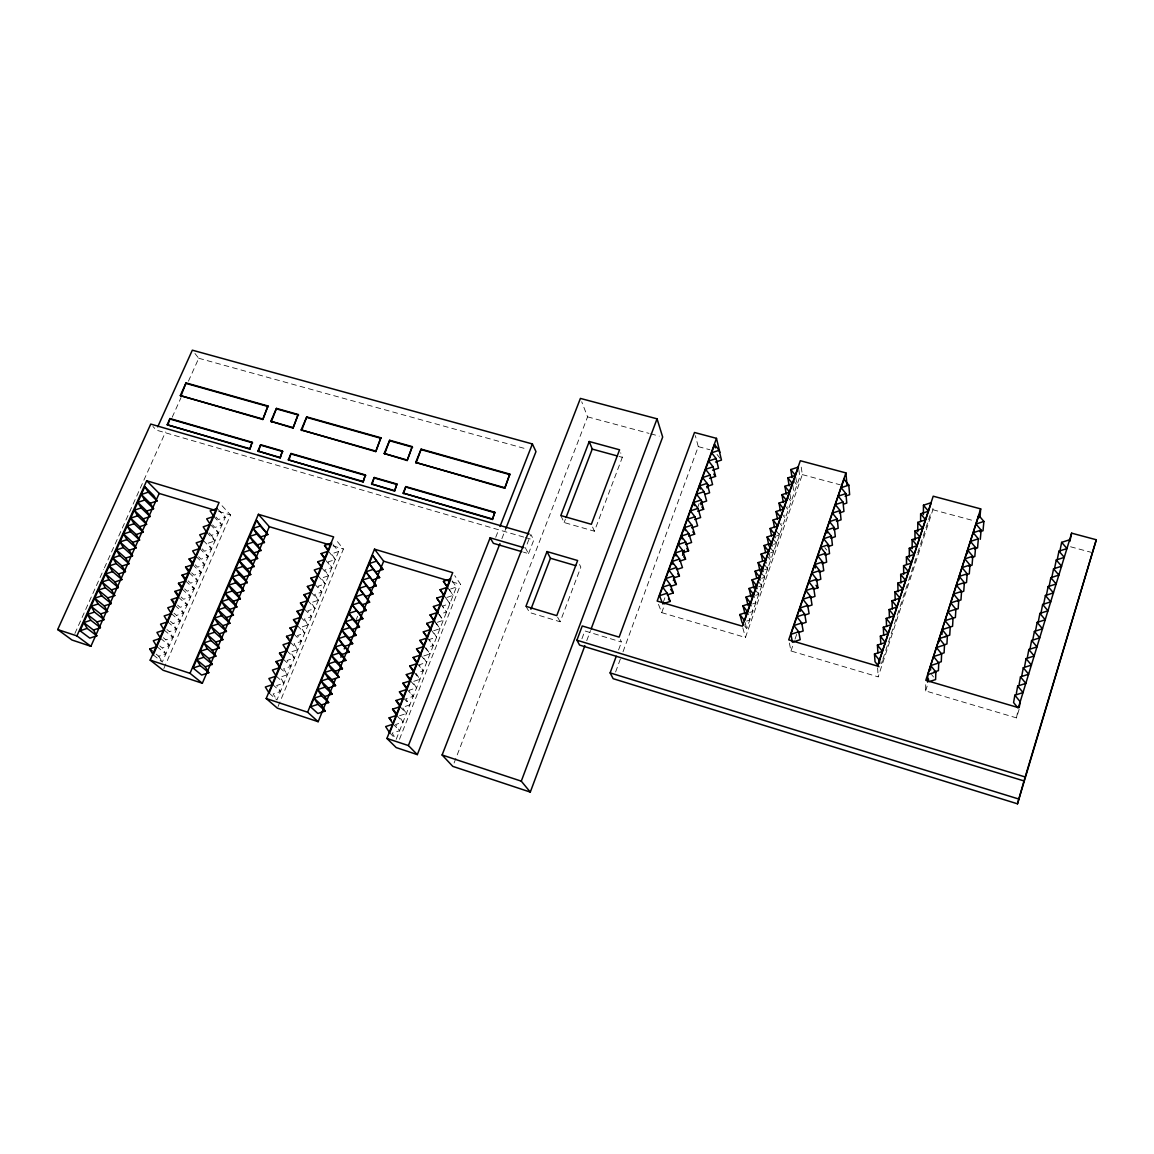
<?xml version="1.0" encoding="UTF-8"?>
<svg xmlns="http://www.w3.org/2000/svg" width="1154" height="1154" viewBox="0 0 1154 1154"><rect width="100%" height="100%" fill="white"/><g stroke="black" fill="none" stroke-linecap="round" stroke-linejoin="round"><path stroke-width="0.75" stroke-dasharray="5 3.75" d="M1019.112 709.306L1016.501 717.889L925.623 690.929L925.782 682.086M789.365 643.038L790.98 650.986L878.18 676.85L932.879 509.736L932.966 506.361M1016.501 717.889L1018.088 709.349M925.623 690.929L927.802 684.12M881.44 663.622L882.406 660.679M882.897 659.194L885.306 651.837M885.782 650.366L893.946 625.454M894.422 623.997L896.802 616.698M897.278 615.241L899.182 609.427M900.134 606.528L902.039 600.729M902.991 597.83L904.88 592.045M905.832 589.16L908.198 581.948M908.66 580.505L911.025 573.307M911.487 571.865L913.838 564.695M914.314 563.267L917.127 554.685M917.69 552.968L919.926 546.116M920.488 544.414L931.076 512.087M790.98 650.986L794.457 640.816M795.034 639.128L796.765 634.051M744.864 626.261L746.725 628.714L799.837 476.732L798.655 468.668M658.472 604.364L661.718 612.63L745.441 637.47L802.318 474.611L801.064 465.942M663.189 602.475L665.757 595.406M697.968 506.779L699.165 503.49M661.718 612.63L665.382 602.518M618.573 649.947L621.472 642.028L620.304 639.576M615.616 671.96L620.549 658.501M623.016 651.779L698.271 446.627L695.328 435.621M581.919 638.782L584.862 630.935L621.472 642.028M586.751 640.643L590.516 630.56M525.95 606.34L529.657 612.543L560.18 621.79L580.837 567.148L579.553 564.508M560.801 515.549L564.133 522.531L594.411 531.215L622.323 457.345L620.679 452.815M564.133 522.531L565.402 519.185M454.085 763.01L587.588 416.854L581.717 401.765M528.518 553.631L533.797 540L530.84 534.446L525.532 548.179L528.518 553.631L523.498 552.16M495.73 537.302L498.687 529.787M501.889 538.658L505.827 528.604M399.486 739.267L460.648 584.429L454.705 575.601M396.183 739.368L456.421 587.083L450.825 578.89M356.283 619.496L357.625 616.193M269.142 693.121L276.946 699.959L338.641 551.468L331.761 543.015M278.056 706.508L343.416 549.044L335.814 539.596M153.251 654.909L162.281 662.064L225.304 517.194L217.226 508.496M163.825 668.599L230.555 514.972L220.226 503.75M74.895 633.459L103.644 569.571M104.379 567.941L165.57 431.971M172.206 417.229L181.048 397.567M188.434 381.195L198.748 358.259L194.478 352.879M216 517.064L218.337 519.531L225.304 517.194M212.552 524.969L214.904 527.421L221.871 525.07L218.337 519.531M209.09 532.888L211.456 535.326L218.438 532.975L214.904 527.421M211.456 535.326L214.99 540.894L207.994 543.245L211.543 548.842L204.532 551.194L202.152 548.799M198.661 556.791L201.07 559.156L208.066 556.805L204.532 551.194M195.17 564.796L197.579 567.133L204.604 564.782L201.07 559.156M191.665 572.817L194.103 575.125L201.128 572.773L197.579 567.133M188.16 580.866L190.598 583.145L197.637 580.794L194.103 575.125M184.64 588.929L187.092 591.194L194.132 588.843L190.598 583.145M181.106 597.007L183.587 599.243L190.626 596.892L187.092 591.194M338.641 551.468L331.515 553.848L335.295 559.546L328.14 561.926L331.919 567.638L324.779 570.018L328.558 575.759L321.389 578.14L325.168 583.895L317.999 586.275L321.778 592.06L314.609 594.44L318.389 600.239L311.205 602.619L314.97 608.432L307.786 610.812L311.566 616.654L304.367 619.034L308.132 624.891L300.934 627.271L304.699 633.142L297.487 635.537L301.266 641.422L294.039 643.817L297.819 649.716L290.577 652.111L294.357 658.04L287.115 660.434L290.895 666.392L283.639 668.772L287.418 674.744L280.162 677.138L283.927 683.125L276.671 685.519L280.436 691.534L273.166 693.929L276.946 699.959M177.572 605.114L180.067 607.321L187.121 604.97L183.587 599.243M174.023 613.236L176.533 615.414L183.587 613.062L180.067 607.321M170.475 621.371L172.999 623.535L180.067 621.184L176.533 615.414M166.912 629.536L169.45 631.671L176.519 629.319L172.999 623.535M163.334 637.715L165.887 639.835L172.97 637.484L169.45 631.671M159.757 645.923L162.325 648.014L169.422 645.649L165.887 639.835M156.165 654.145L158.747 656.208L165.844 653.856L162.325 648.014M450.565 589.016L456.421 587.083M449.108 589.506L453.147 595.363L445.819 597.786L449.858 603.672L442.53 606.081L446.569 611.995L440.698 613.928M437.395 622.266L443.266 620.333L439.227 614.404M435.923 622.756L439.962 628.699L432.606 631.108L436.645 637.08L429.274 639.504L433.313 645.49L427.427 647.423M776.44 535.99L779.469 534.994L778.907 531.994M425.941 647.899L429.98 653.914L422.609 656.337L426.648 662.353L419.263 664.776L423.287 670.835L417.373 672.768M773.497 544.399L776.541 543.404L775.084 535.961M770.555 552.838L773.584 551.843L772.113 544.472M415.902 673.244L419.926 679.317L412.526 681.74L416.565 687.827L409.151 690.251L413.19 696.367L405.775 698.79L409.8 704.921L402.385 707.344L406.41 713.504L398.981 715.927L403.006 722.101L395.562 724.524L399.601 730.713L392.144 733.151L395.375 738.113M764.626 569.773L767.67 568.763L766.184 561.839M761.654 578.269L764.698 577.26L762.808 568.706M758.668 586.78L761.727 585.785L759.794 577.317M755.682 595.32L758.741 594.324L756.764 585.943M752.682 603.888L755.755 602.893L753.735 594.613M749.682 612.471L752.754 611.476L750.691 603.297M746.667 621.083L749.739 620.073L747.648 611.995M587.588 416.854L649.01 433.37M650.726 433.832L659.251 436.125M698.271 446.627L709.912 449.757M802.318 474.611L840.227 484.81M932.879 509.736L974.351 520.887M1070.551 546.765L1091.295 552.348M618.991 456.421L622.323 457.345M198.748 358.259L527.32 449.209M523.757 537.086L156.252 430.096L152.948 426.49M525.431 537.576L533.797 540M218.654 511.395L230.555 514.972M333.073 545.914L343.416 549.044M452.094 581.847L460.648 584.429M156.886 646.601L165.844 653.856M160.507 638.321L169.422 645.649M164.113 630.055L172.97 637.484M167.719 621.804L176.519 629.319M171.311 613.582L180.067 621.184M174.889 605.374L183.587 613.062M272.69 684.596L280.436 691.534M178.466 597.195L187.121 604.97M276.239 676.1L283.927 683.125M182.029 589.03L190.626 596.892M279.773 667.632L287.418 674.744M185.592 580.895L194.132 588.843M189.141 572.759L197.637 580.794M283.293 659.179L290.895 666.392M192.675 564.667L201.128 572.773M286.812 650.741L294.357 658.04M196.209 556.574L204.604 564.782M290.332 642.331L297.819 649.716M199.729 548.511L208.066 556.805M389.706 732.877L395.101 738.286M293.823 633.935L301.266 641.422M203.248 540.476L211.543 548.842M206.754 532.441L214.99 540.894M297.314 625.569L304.699 633.142M393.182 724.135L399.601 730.713M210.244 524.435L218.438 532.975M300.805 617.217L308.132 624.891M396.644 715.408L403.006 722.101M213.735 516.458L221.871 525.07M304.281 608.894L311.566 616.654M400.092 706.71L406.41 713.504M307.743 600.585L314.97 608.432M403.539 698.04L409.8 704.921M311.191 592.29L318.389 600.239M406.973 689.385L413.19 696.367M314.638 584.025L321.778 592.06M410.391 680.759L416.565 687.827M318.086 575.788L325.168 583.895M321.519 567.566L328.558 575.759M413.81 672.147L419.926 679.317M325.933 560.541L331.919 567.638M417.214 663.564L423.287 670.835M328.356 551.179L335.295 559.546M420.619 654.996L426.648 662.353M793.245 480.367L796.952 484.983L795.726 477.006M424.008 646.456L429.98 653.914M931.509 674.455L933.543 677.009M787.446 496.927L791.154 501.572L789.87 493.739M824.778 547.66L826.682 550.04M784.532 505.236L788.254 509.895L787.72 506.794M781.619 513.559L785.326 518.247L784.792 515.174M778.69 521.911L782.412 526.613L781.849 523.57M717.009 454.416L720.356 458.657M775.762 530.277L779.469 534.994M772.819 538.673L776.541 543.404M427.384 637.931L433.313 645.49M769.877 547.083L773.584 551.843M766.92 555.521L770.641 560.296L769.184 553.285M763.948 563.989L767.67 568.763M760.976 572.456L764.698 577.26M758.005 580.967L761.727 585.785M755.019 589.492L758.741 594.324M430.759 629.435L436.645 637.08M434.135 620.953L439.962 628.699M438.448 613.813L443.266 620.333M440.828 604.076L446.569 611.995M444.175 595.652L449.858 603.672M447.507 587.271L453.147 595.363M158.747 656.208L162.281 662.064M557.613 617.188L560.18 621.79M592.579 527.061L594.411 531.215M742.801 627.805L745.441 637.47M745.022 622.323L746.725 628.714M792.798 485.358L794.053 493.277M877.603 667.863L878.18 676.85"/><path stroke-width="1.5" d="M917.776 531.59L917.805 522.373L925.638 519.819L920.632 513.79L928.465 511.222L923.46 505.221L931.264 502.654L879.536 660.42L879.709 663.463M920.589 521.536L920.632 513.79M923.359 514.612L923.46 505.221M979.905 531.749L983.02 530.725L983.886 521.449L978.751 515.376L927.787 674.6L927.628 682.129L928.581 679.143M930.571 670.128L930.687 665.555L938.736 662.973L938.433 670.633L933.673 672.162M930.687 665.555L935.851 672.017L935.591 679.576L929.215 681.61M939.197 641.739L939.327 638.551L947.347 635.969L946.944 643.946L943.77 644.971M941.981 634.426L942.126 631.209M940.943 653.842L944.116 652.818L944.491 644.942L936.457 647.538L941.621 653.943L941.275 661.718L938.101 662.728M983.886 521.449L975.981 524.031L981.116 530.119L973.211 532.701L978.347 538.817L970.427 541.399L975.563 547.53L967.629 550.112L972.779 556.271L964.831 558.853L969.98 565.027L962.032 567.609L967.182 573.812L959.219 576.394L964.369 582.626L956.406 585.208L961.556 591.454L953.579 594.036L958.729 600.311L950.737 602.893L955.887 609.197L947.896 611.779L953.045 618.097L952.569 626.276L942.183 629.608L947.347 635.969M955.887 609.197L955.382 617.477L952.223 618.486M959.003 579.856L959.219 576.394M958.729 600.311L958.181 608.692L955.022 609.716M961.556 591.454L960.965 599.936L957.82 600.96M964.369 582.626L963.749 591.209L960.604 592.233M967.369 553.689L967.629 550.112M967.182 573.812L966.518 582.496L963.388 583.52M969.98 565.027L969.288 573.812L966.158 574.836M972.779 556.271L972.057 565.157L968.913 566.167M975.563 547.53L974.813 556.516L971.668 557.526M978.491 518.492L978.751 515.376M978.347 538.817L977.553 547.89L974.423 548.915M979.962 517.266L980.684 508.885L933.197 496.206L877.487 666.06L788.716 639.864L845.911 472.909L800.313 460.734L742.354 626.189L657.174 601.061L716.475 438.347L694.492 432.49L619.135 637.138L582.251 625.973L576.913 640.21L579.582 645.072L1024.002 780.941L1017.496 803.819L613.149 678.682L610.134 672.897L616.236 656.28M980.294 539.307L981.116 530.119M1069.686 539.755L1061.666 542.351L1067.003 548.554L1058.968 551.15L1064.305 557.368L1056.271 559.978L1061.608 566.21L1053.559 568.821L1058.91 575.081L1050.847 577.692L1056.184 583.982L1048.12 586.578L1053.472 592.896L1045.394 595.493L1050.746 601.84L1042.653 604.436L1048.005 610.798L1039.913 613.409L1045.264 619.785L1037.158 622.395L1042.509 628.8L1034.402 631.411L1039.754 637.845L1031.633 640.456L1036.999 646.904L1028.849 649.514L1034.229 655.991L1026.065 658.602L1031.445 665.108L1023.281 667.719L1028.661 674.239L1020.482 676.85L1025.863 683.399L1017.684 686.01L1023.064 692.588L1014.871 695.198L1013.573 702.541L1017.828 707.763M1016.357 693.467L1017.684 686.01M1019.126 684.409L1020.482 676.85M1021.881 675.378L1023.281 667.719M1024.637 666.377L1026.065 658.602M1027.392 657.391L1028.849 649.514M1030.133 648.433L1031.633 640.456M1019.155 707.618L1020.251 701.805L1014.871 695.198M1032.859 639.504L1034.402 631.411M1035.585 630.589L1037.158 622.395M1038.311 621.703L1039.913 613.409M1041.023 612.846L1042.653 604.436M1043.721 604.004L1045.394 595.493M1046.418 595.19L1048.12 586.578M1049.116 586.405L1050.847 577.692M1051.799 577.635L1053.559 568.821M1054.467 568.893L1056.271 559.978M1057.136 560.166L1058.968 551.15M1059.805 551.468L1061.666 542.351M1069.873 541.37L1071.633 533.162L1096.3 539.755L1017.496 803.819M1024.002 780.941L1096.3 539.755M1071.633 533.162L1018.405 707.647L925.811 680.326L980.684 508.885M798.525 632.493L803.17 630.993L801.741 622.987L793.894 625.526L798.727 631.786L800.198 639.691L792.452 642.215L790.879 634.339L843.992 479.271L848.81 485.156L849.632 494.691L845.074 496.191M662.05 602.258L659.525 595.709L714.586 444.578L719.101 450.305L721.466 460.071L715.538 462.047M673.345 580.592L674.571 577.216M682.533 555.305L684.365 550.242M700.896 504.716L702.122 501.341M707.027 487.853L708.253 484.478M591.151 628.872L662.67 437.049L657.059 418.83L580.404 398.418L442.112 754.99L452.786 766.371L530.292 792.091L584.876 645.692M530.292 792.091L521.291 781.157L657.059 418.83M530.912 609.254L550.444 558.247L546.982 551.569L525.95 606.34L556.762 615.645L577.635 560.527L546.982 551.569M566.051 517.526L592.247 449.094L589.232 441.52L619.568 449.8L591.353 524.291L560.801 515.549L589.232 441.52M499.985 526.484L532.383 443.958L192.329 350.181L157.723 426.836M335.713 678.682L318.158 721.697L307.628 712.22L374.516 549.174L452.729 572.658L386.922 738.445L396.197 747.59L417.33 754.615L499.927 543.678M505.827 528.604L535.975 451.603L532.383 443.958M492.484 519.459L494.763 512.261L405.804 486.599L403.135 493.104L492.484 519.459L494.763 512.261M504.774 488.243L509.808 474.106L421.138 449.122L415.685 462.451L504.774 488.243L509.808 474.106M417.33 754.615L408.401 745.556L490.133 537.807L523.844 547.688M340.863 657.217L342.002 654.433L349.287 652.039L338.468 638.609L345.839 636.171L352.691 643.687L345.421 646.081L344.281 648.865M337.069 675.364L383.662 561.19L374.516 549.174M321.346 704.979L328.674 702.584L321.476 695.732L314.047 698.17L321.346 704.979L325.212 711.08L317.869 713.489L310.513 706.767L372.627 555.334L382.955 569.456L375.757 571.85L369.251 563.556L376.55 561.132L382.955 569.456M403.525 493.681L405.804 486.599M416.06 463.042L421.138 449.122M394.596 491.085L396.875 484.016L374.228 477.496L371.559 483.959L394.596 491.085L396.875 484.016M407.16 460.518L412.238 446.627L389.677 440.265L384.181 453.508L407.16 460.518L412.238 446.627M363.121 481.968L365.4 474.943L291.039 453.493L288.312 459.84L363.121 481.968L365.4 474.943M375.771 451.589L380.863 437.784L306.733 416.911L301.151 429.923L375.771 451.589L380.863 437.784M371.963 484.536L374.228 477.496M384.585 454.099L389.677 440.265M318.158 721.697L277.378 708.167L266.199 698.516L333.636 536.898L258.409 514.309L190.006 673.316L202.339 683.269L269.315 526.671L258.409 514.309M205.196 666.796L212.35 664.415L203.883 657.246L196.642 659.641L205.196 666.796L208.816 672.71L201.647 675.076L193.035 668.022L256.549 520.339L267.858 534.547L260.818 536.913L253.087 528.373L260.213 525.993L267.858 534.547M288.774 460.432L291.039 453.493M301.598 430.529L306.733 416.911M280.177 457.936L282.442 451.012L260.645 444.723L257.905 451.041L280.177 457.936L282.442 451.012M293.029 428.091L298.165 414.502L276.441 408.386L270.829 421.297L293.029 428.091L298.165 414.502M249.87 449.166L252.135 442.271L169.97 418.57L167.171 424.759L249.87 449.166L252.135 442.271M262.809 419.493L267.959 405.992L186.025 382.912L180.312 395.591L262.809 419.493L267.959 405.992M258.381 451.632L260.645 444.723M271.291 421.902L276.441 408.386M202.339 683.269L163.103 670.258L150.193 660.146L219.072 502.495L146.673 480.756L76.914 635.897L90.892 646.298L159.18 493.436L146.673 480.756M167.719 425.35L169.97 418.57M180.832 396.211L186.025 382.912M93.445 630.041L100.441 627.704L90.805 620.246L83.737 622.597L93.445 630.041L96.835 635.796L89.824 638.133L80.059 630.776L144.827 486.671L153.641 495.513L157.045 500.951L150.164 503.274L141.307 494.518L148.26 492.167L157.045 500.951M90.892 646.298L71.952 640.008L57.7 629.55L150.741 424.081L529.123 533.956M137.773 502.379L144.726 500.014L153.569 508.741L146.688 511.063L137.773 502.379L141.192 507.904L150.092 516.53L143.197 518.867L134.225 510.256L141.192 507.904M130.676 518.16L137.658 515.795L146.601 524.349L139.706 526.686L130.676 518.16L134.109 523.714L143.096 532.182L136.186 534.518L127.113 526.08L134.109 523.714M123.55 534.013L130.546 531.648L139.591 540.043L132.681 542.366L123.55 534.013L126.969 539.61L136.071 547.919L129.161 550.242L119.973 541.962L126.969 539.61M116.395 549.939L123.391 547.587L132.551 555.81L125.627 558.147L116.395 549.939L119.814 555.579L129.017 563.729L122.079 566.051L112.803 557.93L119.814 555.579M109.197 565.95L116.222 563.585L125.469 571.648L118.53 573.985L109.197 565.95L112.616 571.619L121.92 579.596L114.982 581.933L105.591 573.985L112.616 571.619M101.97 582.034L109.01 579.683L118.372 587.574L111.404 589.91L101.97 582.034L105.375 587.747L114.794 595.565L107.827 597.887L98.335 590.112L105.375 587.747M249.625 536.437L256.765 534.042L264.454 542.524L257.414 544.876L249.625 536.437L253.289 542.106L261.049 550.516L253.995 552.867L246.163 544.5L253.289 542.106M189.112 558.954L196.209 556.574L192.646 550.891L199.729 548.511L196.166 542.856L203.248 540.476L199.685 534.821L206.754 532.441L203.191 526.815L210.244 524.435L206.681 518.838L213.735 516.458L210.172 510.861L217.226 508.496L153.251 654.909L149.703 648.981L156.886 646.601L153.323 640.701L160.507 638.321L156.944 632.435L164.113 630.055L160.55 624.184L167.719 621.804L164.156 615.962L171.311 613.582L167.748 607.769L174.889 605.374L171.326 599.575L178.466 597.195L174.903 591.411L182.029 589.03L178.466 583.275L185.592 580.895L182.029 575.139L189.141 572.759L185.578 567.047L192.675 564.667L189.112 558.954L192.747 562.46M94.7 598.205L101.754 595.839L111.217 603.571L104.249 605.908L94.7 598.205L98.119 603.96L107.639 611.591L100.658 613.928L91.051 606.312L98.119 603.96M242.672 552.593L249.827 550.198L257.616 558.522L250.562 560.873L242.672 552.593L246.336 558.32L254.183 566.542L247.115 568.908L239.195 560.714L246.336 558.32M87.401 614.447L94.469 612.082L104.048 619.64L97.051 621.977L87.401 614.447L90.805 620.246M235.69 568.835L242.845 566.455L250.75 574.591L243.667 576.957L235.69 568.835L239.354 574.605L247.302 582.655L240.22 585.02L232.185 577L239.354 574.605M324.534 545.424L331.761 543.015L269.142 693.121L265.333 687.019L272.69 684.596L268.882 678.523L276.239 676.1L272.431 670.041L279.773 667.632L275.965 661.588L283.293 659.179L279.499 653.164L286.812 650.741L283.004 644.74L290.332 642.331L286.524 636.359L293.823 633.935L290.015 627.978L297.314 625.569L293.505 619.64L300.805 617.217L296.996 611.303L304.281 608.894L300.458 602.994L307.743 600.585L303.935 594.714L311.191 592.29L307.382 586.448L314.638 584.025L310.83 578.197L318.086 575.788L314.277 569.975L321.519 567.566L317.696 561.767L324.938 559.358L321.129 553.588L328.356 551.179L324.534 545.424L328.515 550.242M80.059 630.776L87.141 628.411L96.835 635.796M228.665 585.165L235.849 582.77L243.84 590.747L236.758 593.113L228.665 585.165L232.329 590.963L240.378 598.854L233.281 601.22L225.145 593.358L232.329 590.963M221.611 601.58L228.809 599.186L236.902 606.975L229.805 609.341L221.611 601.58L225.275 607.408L233.425 615.125L226.314 617.491L218.077 609.817L225.275 607.408M214.514 618.068L221.727 615.673L229.934 623.29L222.809 625.656L214.514 618.068L218.178 623.939L226.444 631.469L219.303 633.834L210.966 626.333L218.178 623.939M719.101 450.305L711.585 452.801L716.1 458.542L718.509 468.221L712.581 470.197M365.861 571.821L373.175 569.398L379.637 577.62L372.41 580.015L365.861 571.821L376.291 585.799L369.064 588.194L362.471 580.087L369.785 577.664M716.1 458.542L708.585 461.037L713.1 466.793L715.552 476.386L709.609 478.362M207.388 634.642L214.615 632.233L222.924 639.677L215.798 642.042L207.388 634.642L211.052 640.557L219.419 647.913L212.264 650.279L203.811 642.951L211.052 640.557M713.1 466.793L705.584 469.289L710.099 475.073L712.581 484.579L706.637 486.555M359.067 588.396L366.395 585.958L372.944 594.007L365.717 596.402L359.067 588.396L369.597 602.244L362.356 604.638L355.663 596.705L362.991 594.281M710.099 475.073L702.57 477.568L707.085 483.367L709.609 492.787L705.137 494.273M200.233 651.289L207.475 648.894L215.885 656.15L208.73 658.516L200.233 651.289L203.883 657.246M700.42 488.993L699.54 485.863L707.085 483.367M352.244 605.042L359.572 602.619L366.236 610.48L358.981 612.875L352.244 605.042L362.861 618.746L355.605 621.155L348.811 613.409L356.153 610.971M700.666 502.985L706.623 501.024L704.055 491.691L696.511 494.186L701.026 500.028L703.637 509.275L697.665 511.236M443.424 581.342L450.825 578.89L389.706 732.877L385.638 726.587L393.182 724.135L389.1 717.875L396.644 715.408L392.562 709.176L400.092 706.71L396.024 700.492L403.539 698.04L399.457 691.837L406.973 689.385L402.89 683.211L410.391 680.759L406.323 674.6L413.81 672.147L409.742 666.017L417.214 663.564L413.146 657.448L420.619 654.996L416.536 648.909L424.008 646.456L419.926 640.383L427.384 637.931L423.316 631.887L430.759 629.435L426.691 623.405L434.135 620.953L430.053 614.952L437.481 612.5L433.414 606.514L440.828 604.076L436.76 598.104L444.175 595.652L440.092 589.708L447.507 587.271L443.424 581.342L447.204 586.78M790.793 469.563L798.409 467.053L744.59 620.722L739.873 614.519L747.648 611.995L742.931 605.821L750.691 603.297L745.989 597.137L753.735 594.613L749.033 588.482L756.764 585.943L752.062 579.842L759.794 577.317L755.091 571.23L762.808 568.706L758.106 562.633L765.823 560.108L761.121 554.064L768.824 551.54L764.121 545.51L771.81 542.986L767.107 536.985L774.796 534.461L770.093 528.489L777.782 525.964L773.079 520.007L780.753 517.482L776.051 511.539L783.71 509.015L779.008 503.101L786.667 500.576L781.965 494.691L789.61 492.167L784.922 486.296L792.553 483.771L787.865 477.915L795.481 475.405L790.793 469.563L792.062 477.612M193.035 668.022L200.291 665.627L208.816 672.71M694.376 505.596L693.467 502.524L701.026 500.028M345.378 621.79L352.72 619.352L359.485 627.04L352.215 629.435L345.378 621.79L356.096 635.349L348.825 637.744L341.93 630.185L349.287 627.762M694.665 519.516L700.637 517.54L697.982 508.395L690.424 510.89L694.939 516.776L697.636 525.835L691.65 527.811M694.939 516.776L687.366 519.271L691.895 525.171L694.621 534.143L688.621 536.12M685.245 530.652L684.308 527.681L691.895 525.171M338.915 653.092L331.53 655.515L338.584 662.8L345.883 660.405L338.915 653.092L335.006 647.048L342.392 644.624L349.287 652.039M682.187 539.048L681.235 536.105L688.823 533.61L691.592 542.481L685.606 544.457M848.81 485.156L841.107 487.695L845.925 493.609L846.776 503.057L843.733 504.053M682.562 552.809L688.577 550.833L685.764 542.048L678.163 544.558L682.678 550.516L685.534 559.214L679.518 561.19M328.053 664.012L335.453 661.574L342.45 668.801L335.15 671.195L328.053 664.012L331.963 670.085L339.031 677.21L331.717 679.619L324.562 672.508L331.963 670.085M845.925 493.609L838.222 496.148L843.026 502.077L843.935 511.424L839.362 512.924M676.056 555.911L675.076 553.026L682.678 550.516M843.026 502.077L835.323 504.615L840.126 510.558L841.064 519.819L836.491 521.319M672.97 564.364L671.974 561.522L679.591 559.012L682.49 567.609L676.475 569.586M321.072 681.048L328.472 678.61L335.583 685.649L328.27 688.044L321.072 681.048L324.981 687.164L332.136 694.102L324.808 696.511L317.566 689.602L324.981 687.164M840.126 510.558L832.409 513.097L837.227 519.084L838.193 528.243L833.606 529.744M673.417 578.01L679.432 576.034L676.504 567.523L668.873 570.033L673.402 576.062L676.374 584.472L670.344 586.448M837.227 519.084L829.495 521.608L834.313 527.609L835.323 536.682L830.736 538.182M673.402 576.062L665.757 578.558L670.286 584.616L673.316 592.94L667.272 594.916M826.942 533.162L826.567 530.148L834.313 527.609M670.286 584.616L662.641 587.126L667.171 593.199L670.243 601.422L662.67 603.888M310.513 706.767L317.956 704.329L325.212 711.08M827.836 546.65L832.438 545.15L831.385 536.163L823.639 538.702L828.457 544.746L829.538 553.631L824.937 555.132M659.525 595.709L667.171 593.199M828.457 544.746L820.696 547.284L825.514 553.357L826.639 562.142L822.037 563.642M825.514 553.357L817.753 555.896L822.571 561.969L823.74 570.667L819.124 572.168M914.978 540.101L914.978 530.999L922.811 528.431L917.805 522.373M815.301 567.984L814.796 564.522L822.571 561.969M912.179 548.64L912.136 539.625L919.983 537.072L914.978 530.999M816.21 580.722L820.826 579.221L819.629 570.624L811.839 573.163L816.657 579.294L817.897 587.79L813.281 589.29M909.366 557.209L909.28 548.294L917.141 545.727L912.136 539.625M816.657 579.294L808.867 581.832L813.7 587.977L814.969 596.387L810.339 597.887M906.51 564.032L906.424 556.978L914.3 554.41L909.28 548.294M813.7 587.977L805.881 590.531L810.714 596.705L812.027 604.999L807.396 606.514M903.712 574.403L903.568 565.676L911.444 563.109L906.424 556.978M810.714 596.705L802.895 599.243L807.728 605.432L809.084 613.639L804.453 615.154M900.87 583.03L900.683 574.403L908.573 571.836L903.568 565.676M800.487 611.245L799.91 607.985L807.728 605.432M898.028 591.685L897.812 583.159L905.702 580.592L900.683 574.403M801.482 623.809L806.127 622.309L804.742 614.202L796.909 616.741L801.741 622.987M895.187 600.354L894.927 591.93L902.832 589.362L897.812 583.159M892.33 609.052L892.028 600.729L899.947 598.161L894.927 591.93M790.879 634.339L798.727 631.786M889.46 617.779L889.128 609.557L897.047 606.99L892.028 600.729M886.589 626.521L886.214 618.4L894.148 615.832L889.128 609.557M883.704 635.291L883.3 627.271L891.234 624.703L886.214 618.4M880.819 644.076L880.372 636.157L888.32 633.589L883.3 627.271M953.045 618.097L945.039 620.679L950.204 627.026L949.756 635.104L945.011 636.633M877.92 652.89L877.429 645.086L885.406 642.504L880.372 636.157M878.987 666.796L875.02 661.732L874.487 654.015L882.464 651.447L877.429 645.086M941.621 653.943L933.572 656.539L938.736 662.973M927.787 674.6L935.851 672.017M592.247 449.094L617.318 455.96M186.544 383.546L268.42 406.612M276.902 408.992L298.612 415.108M307.18 417.532L381.267 438.39M390.066 440.871L412.613 447.233M421.513 449.728L510.126 474.698M180.312 395.591L262.333 418.888M270.829 421.297L292.582 427.485M301.151 429.923L375.367 450.998M384.181 453.508L406.785 459.912M415.685 462.451L504.471 487.666M170.504 419.176L252.625 442.862M261.121 445.314L282.903 451.603M291.5 454.085L365.804 475.52M374.632 478.073L397.264 484.593M406.179 487.176L495.095 512.823M167.171 424.759L249.394 448.574M257.905 451.041L279.715 457.359M288.312 459.84L362.717 481.391M371.559 483.959L394.206 490.522M403.135 493.104L492.152 518.896M550.444 558.247L575.759 565.662M521.824 551.67L493.378 543.318L490.133 537.807M159.18 493.436L215.264 510.371M269.315 526.671L329.626 544.876M383.662 561.19L448.675 580.808M576.913 640.21L1024.925 776.887M610.134 672.897L1018.578 798.972M442.112 754.99L521.291 781.157M57.7 629.55L76.914 635.897M150.193 660.146L190.006 673.316M266.199 698.516L307.628 712.22M386.922 738.445L408.401 745.556M149.703 648.981L152.285 651.044M171.326 599.575L173.821 601.797M174.903 591.411L177.384 593.646M178.466 583.275L182.173 586.665M275.965 661.588L278.518 663.983M182.029 575.139L185.707 578.572M185.578 567.047L189.227 570.509M279.499 653.164L282.038 655.587M286.524 636.359L289.019 638.84M290.015 627.978L292.51 630.502M293.505 619.64L297.213 623.448M389.1 717.875L391.264 720.082M296.996 611.303L300.675 615.169M392.562 709.176L396.846 713.677M335.006 647.048L342.002 654.433L345.883 660.405M300.458 602.994L302.896 605.605M396.024 700.492L399.197 703.926M303.935 594.714L306.358 597.339M399.457 691.837L403.669 696.468M307.382 586.448L310.989 590.444M310.83 578.197L314.422 582.236M402.89 683.211L407.073 687.914M406.323 674.6L410.463 679.36M317.696 561.767L321.735 566.484M409.742 666.017L413.839 670.835M321.129 553.588L325.139 558.348M413.146 657.448L417.214 662.338M416.536 648.909L420.59 653.856M939.327 638.551L944.491 644.942M826.567 530.148L831.385 536.163M419.926 640.383L423.936 645.403M814.796 564.522L819.629 570.624M874.487 654.015L879.536 660.42M815.993 585.366L817.897 587.79M713.763 474.106L715.552 476.386M423.316 631.887L426.302 635.695M799.91 607.985L804.742 614.202M699.54 485.863L704.055 491.691M701.848 506.952L703.637 509.275M693.467 502.524L697.982 508.395M426.691 623.405L430.63 628.541M692.833 531.806L694.621 534.143M684.308 527.681L688.823 533.61M681.235 536.105L685.764 542.048M686.789 548.482L688.577 550.833M743.926 625.035L742.065 622.569L739.873 614.519M683.745 556.848L685.534 559.214M675.076 553.026L679.591 559.012M671.974 561.522L676.504 567.523M430.053 614.952L434.943 621.443M677.643 573.653L679.432 576.034M674.585 582.078L676.374 584.472M670.633 589.333L673.316 592.94M668.44 599.013L670.243 601.422M433.414 606.514L438.26 613.091M436.76 598.104L440.597 603.427M440.092 589.708L443.915 595.089M372.627 555.334L376.55 561.132M375.757 571.85L379.637 577.62M369.251 563.556L373.175 569.398M372.41 580.015L376.291 585.799M369.064 588.194L372.944 594.007M362.471 580.087L366.395 585.958M365.717 596.402L369.597 602.244M362.356 604.638L366.236 610.48M355.663 596.705L359.572 602.619M358.981 612.875L362.861 618.746M355.605 621.155L359.485 627.04M348.811 613.409L352.72 619.352M352.215 629.435L356.096 635.349M348.825 637.744L352.691 643.687M341.93 630.185L345.839 636.171M338.468 638.609L342.392 644.624M256.549 520.339L260.213 525.993M260.818 536.913L264.454 542.524M253.087 528.373L256.765 534.042M338.584 662.8L342.45 668.801M331.53 655.515L335.453 661.574M257.414 544.876L261.049 550.516M335.15 671.195L339.031 677.21M253.995 552.867L257.616 558.522M246.163 544.5L249.827 550.198M331.717 679.619L335.583 685.649M324.562 672.508L328.472 678.61M250.562 560.873L254.183 566.542M328.27 688.044L332.136 694.102M247.115 568.908L250.75 574.591M239.195 560.714L242.845 566.455M324.808 696.511L328.674 702.584M317.566 689.602L321.476 695.732M243.667 576.957L247.302 582.655M314.047 698.17L317.956 704.329M240.22 585.02L243.84 590.747M232.185 577L235.849 582.77M236.758 593.113L240.378 598.854M233.281 601.22L236.902 606.975M225.145 593.358L228.809 599.186M229.805 609.341L233.425 615.125M144.827 486.671L148.26 492.167M226.314 617.491L229.934 623.29M218.077 609.817L221.727 615.673M150.164 503.274L153.569 508.741M141.307 494.518L144.726 500.014M222.809 625.656L226.444 631.469M146.688 511.063L150.092 516.53M219.303 633.834L222.924 639.677M210.966 626.333L214.615 632.233M143.197 518.867L146.601 524.349M215.798 642.042L219.419 647.913M134.225 510.256L137.658 515.795M139.706 526.686L143.096 532.182M212.264 650.279L215.885 656.15M203.811 642.951L207.475 648.894M136.186 534.518L139.591 540.043M208.73 658.516L212.35 664.415M127.113 526.08L130.546 531.648M132.681 542.366L136.071 547.919M196.642 659.641L200.291 665.627M129.161 550.242L132.551 555.81M119.973 541.962L123.391 547.587M125.627 558.147L129.017 563.729M122.079 566.051L125.469 571.648M112.803 557.93L116.222 563.585M118.53 573.985L121.92 579.596M114.982 581.933L118.372 587.574M105.591 573.985L109.01 579.683M111.404 589.91L114.794 595.565M107.827 597.887L111.217 603.571M98.335 590.112L101.754 595.839M104.249 605.908L107.639 611.591M100.658 613.928L104.048 619.64M91.051 606.312L94.469 612.082M97.051 621.977L100.441 627.704M83.737 622.597L87.141 628.411M742.931 605.821L745.08 613.971M745.989 597.137L748.095 605.388M749.033 588.482L751.095 596.82M714.586 444.578L715.393 447.853M716.475 438.347L719.88 452.44M752.062 579.842L754.096 588.28M755.091 571.23L756.678 578.053M758.106 562.633L760.053 571.259M761.121 554.064L762.635 561.046M764.121 545.51L765.607 552.564M767.107 536.985L768.939 545.9M770.093 528.489L771.593 535.99M773.079 520.007L774.536 527.58M776.051 511.539L777.479 519.199M779.008 503.101L780.407 510.847M781.965 494.691L783.335 502.495M784.922 486.296L786.249 494.186M787.865 477.915L789.163 485.877M845.911 472.909L846.978 484.954"/></g></svg>
